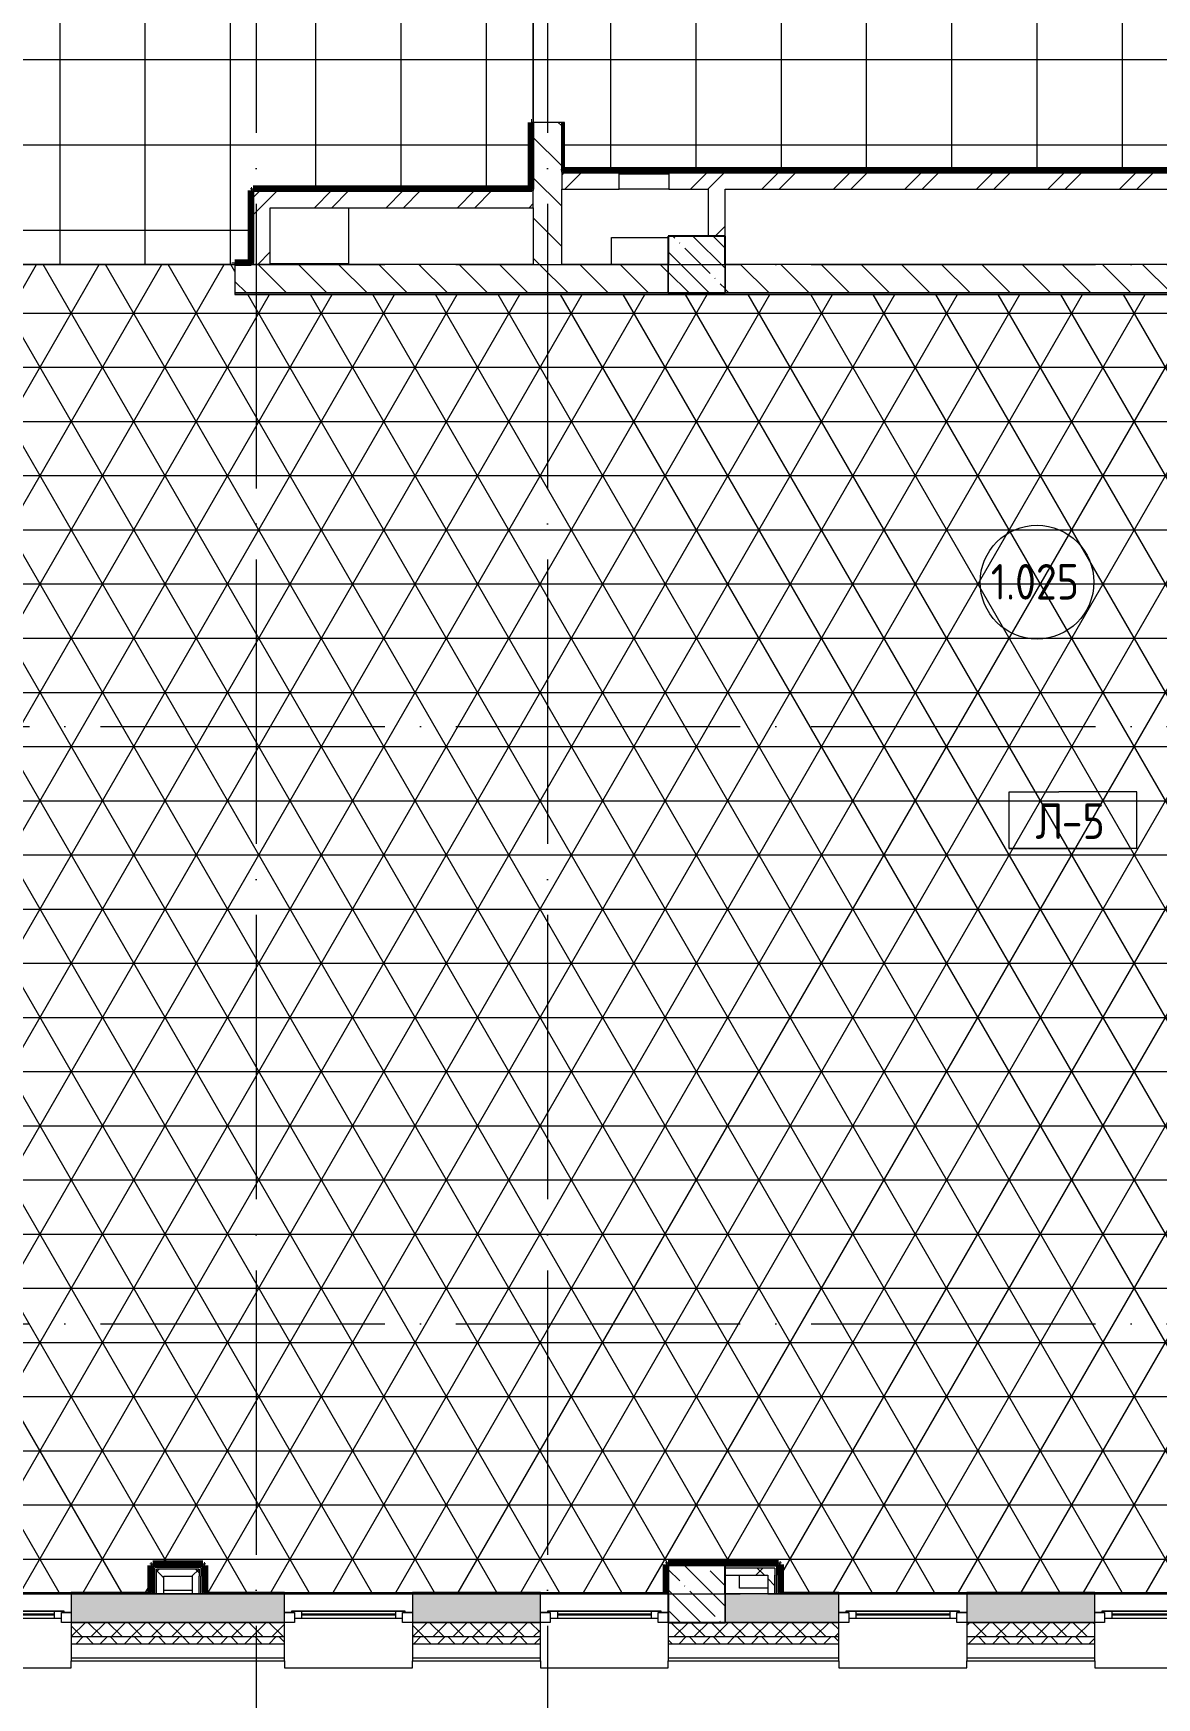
# Model space of a CAD drawing. Header units: millimetres. Extents: x -4370 to 196781, y -4577 to 61202.
# Drawn here: x 83983 to 91886, y 25695 to 37402 of the extents above; entities that cross this region are included whole.
import ezdxf

# ---------------------------------------------------------------- set-up
doc = ezdxf.new("R2010")
doc.units = ezdxf.units.MM
doc.linetypes.add('ADSK_Линия сетки', pattern=[2500, 2000, -250, 0, -250])
for name, color, linetype, lineweight in [('A-AREA-____-IDEN', 2, 'Continuous', 20), ('A-FLOR-____-IDEN', 11, 'Continuous', 20), ('A-FLOR-____-OTLN', 192, 'Continuous', 9), ('A-FLOR-____-PATT', 8, 'Continuous', 9), ('A-GENM-____-MCUT', 13, 'Continuous', 9), ('A-GENM-____-OTLN', 13, 'Continuous', 9), ('A-GLAZ-____-MCUT', 151, 'Continuous', 9), ('A-GLAZ-____-OTLN', 151, 'Continuous', 9), ('A-WALL-____-MCUT', 113, 'Continuous', 9), ('A-WALL-____-PATT', 111, 'Continuous', 9), ('A-WALL-FNSH-MCUT', 113, 'Continuous', 9), ('I-WALL-____-OTLN', 2, 'Continuous', 9), ('S-COLS-____-MCUT', 52, 'Continuous', 9), ('S-COLS-____-OTLN', 52, 'Continuous', 9), ('S-GRID-____-OTLN', 1, 'Continuous', 9)]:
    doc.layers.add(name, color=color, linetype=linetype, lineweight=lineweight)
doc.styles.add('GOST Common_1', font='GOST_Common.ttf', dxfattribs={"width": 0.9, "height": 250})
pattern_1 = [(135, (0, 0), (-141.42136, -141.42136), [])]
pattern_2 = [(45, (0, 0), (-251.4472, 251.4472), []), (45, (0, 381), (-251.4472, 251.4472), [])]
pattern_3 = [(135, (0, 0), (-142.5612, -142.5612), []), (135, (142.56, 0), (-142.5612, -142.5612), [252.016, -50.403, 3.353, -47.05])]
pattern_4 = [(45, (0, 0), (-141.42136, 141.42136), []), (135, (0, 0), (-141.42136, -141.42136), [])]

# ---------------------------------------------------------------- blocks, each defined once
blk = doc.blocks.new('Окно_СКБ_1Ст1 - 120_Окно_СКБ_1Ст_900_ОК7Л-29020579-О_АИ_ПП_0_000_Целиком')
at = {"layer": 'A-GLAZ-____-MCUT', "color": 90}
for p, q in [((-450, -195), (-450, -125)), ((-450, -125), (-380, -125)), ((-380, -195), (-450, -195)), ((-380, -195), (-400, -195)), ((-400, -195), (-400, -205)), ((-400, -205), (400, -205)), ((400, -205), (-400, -205)), ((-380, -125), (-380, -195)), ((380, -155), (-380, -155)), ((-380, -155), (-380, -195)), ((-330, -205), (-330, -155)), ((330, -205), (330, -155)), ((380, -195), (380, -125)), ((380, -125), (450, -125)), ((380, -195), (380, -155)), ((450, -195), (380, -195)), ((400, -195), (380, -195)), ((400, -205), (400, -195)), ((450, -125), (450, -195))]:
    blk.add_line(p, q, dxfattribs=at)
at = {"layer": 'A-GLAZ-____-MCUT', "color": 10, "lineweight": 5}
for p, q in [((-330, -175), (330, -175)), ((330, -185), (-330, -185))]:
    blk.add_line(p, q, dxfattribs=at)
at = {"layer": 'A-GLAZ-____-OTLN', "color": 10, "lineweight": 5}
for p, q in [((-450, -195), (-400, -195)), ((400, -195), (450, -195))]:
    blk.add_line(p, q, dxfattribs=at)
blk = doc.blocks.new('Окно_СКБ_1Ст1 - 120_Окно_СКБ_1Ст_900_ОК7Л-V7-О_АИ_ПП_0_000_Целиком')
at = {"layer": 'A-GLAZ-____-MCUT', "color": 90}
for p, q in [((-450, -195), (-450, -125)), ((-450, -125), (-380, -125)), ((-380, -195), (-450, -195)), ((-380, -195), (-400, -195)), ((-400, -195), (-400, -205)), ((-400, -205), (400, -205)), ((400, -205), (-400, -205)), ((-380, -125), (-380, -195)), ((380, -155), (-380, -155)), ((-380, -155), (-380, -195)), ((-330, -205), (-330, -155)), ((330, -205), (330, -155)), ((380, -195), (380, -125)), ((380, -125), (450, -125)), ((380, -195), (380, -155)), ((450, -195), (380, -195)), ((400, -195), (380, -195)), ((400, -205), (400, -195)), ((450, -125), (450, -195))]:
    blk.add_line(p, q, dxfattribs=at)
at = {"layer": 'A-GLAZ-____-MCUT', "color": 10, "lineweight": 5}
for p, q in [((-330, -175), (330, -175)), ((330, -185), (-330, -185))]:
    blk.add_line(p, q, dxfattribs=at)
at = {"layer": 'A-GLAZ-____-OTLN', "color": 10, "lineweight": 5}
for p, q in [((-450, -195), (-400, -195)), ((400, -195), (450, -195))]:
    blk.add_line(p, q, dxfattribs=at)
blk = doc.blocks.new('WNW_Отлив1 - Отлив_металлический 2-28596055-О_АИ_ПП_0_000_Целиком')
at = {"layer": 'A-GLAZ-____-OTLN', "color": 10, "lineweight": 5}
for p, q in [((450, 320), (-450, 320)), ((-450, 320), (-450, 270)), ((450, 270), (450, 320))]:
    blk.add_line(p, q, dxfattribs=at)
blk = doc.blocks.new('ASML_АР_Отделка Люка - ВО Отделка люков_Грунтовка 0_Шпатлевка 0_Окраска 0_0-42723977-О_АИ_ПП_0_000_Целиком')
at = {"layer": 'A-GENM-____-MCUT', "color": 130, "lineweight": 25}
for p, q in [((175, 3), (-175, 3)), ((-175, 3), (-175, 0)), ((175, 0), (175, 3)), ((-175, 0), (175, 0))]:
    blk.add_line(p, q, dxfattribs=at)
blk = doc.blocks.new('0083_СОШ675_АР_R22_rvt-1-О_АИ_ПП_0_000_Целиком')
at = {"layer": 'A-WALL-____-PATT', "lineweight": 5}
h = blk.add_hatch(dxfattribs=at)
h.set_pattern_fill('FP_4', color=10, style=0, pattern_type=2)
h.set_pattern_definition(pattern_1)
h.paths.add_polyline_path([(87500, 35775), (87700, 35775), (87700, 36775), (87500, 36775), (87500, 36175)])
h.paths.add_polyline_path([(87500, 39475), (87700, 39475), (87700, 39775), (87500, 39775)])
h = blk.add_hatch(dxfattribs=at)
h.set_pattern_fill('FP_7', color=10, style=0, pattern_type=2)
h.set_pattern_definition(pattern_2)
h.paths.add_polyline_path([(96780, 36305), (96900, 36305), (96900, 36425), (93425, 36425), (93425, 36305), (96380, 36305)])
h.paths.add_polyline_path([(92755, 36305), (92755, 36425), (88455, 36425), (88455, 36305), (92470, 36305)])
h.paths.add_polyline_path([(88105, 36305), (88105, 36425), (87700, 36425), (87700, 36305)])
h = blk.add_hatch(dxfattribs=at)
h.set_pattern_fill('FP_7', color=10, style=0, pattern_type=2)
h.set_pattern_definition(pattern_2)
h.paths.add_polyline_path([(85650, 35775), (85650, 36295), (85530, 36295), (85530, 35775)])
h = blk.add_hatch(dxfattribs=at)
h.set_pattern_fill('FP_7', color=10, style=0, pattern_type=2)
h.set_pattern_definition(pattern_2)
h.paths.add_polyline_path([(87500, 36175), (87500, 36295), (85650, 36295), (85650, 36175), (86445, 36175)])
h = blk.add_hatch(dxfattribs=at)
h.set_pattern_fill('FP_7', color=10, style=0, pattern_type=2)
h.set_pattern_definition(pattern_2)
h.paths.add_polyline_path([(88850, 35975), (88850, 36305), (88730, 36305), (88730, 35975)])
h = blk.add_hatch(dxfattribs=at)
h.set_pattern_fill('FP_4', color=10, style=0, pattern_type=2)
h.set_pattern_definition(pattern_1)
h.paths.add_polyline_path([(100726, 35575), (101160, 35575), (101160, 35775), (99170, 35775), (99170, 35575), (100105, 35575)])
h.paths.add_polyline_path([(96500, 35575), (96500, 35775), (92750, 35775), (92750, 35575), (96380, 35575)])
h.paths.add_polyline_path([(96900, 35575), (97170, 35575), (97170, 35775), (96900, 35775)])
h.paths.add_polyline_path([(92350, 35575), (92350, 35775), (88850, 35775), (88850, 35575), (88928, 35575)])
h.paths.add_polyline_path([(87686, 35575), (88450, 35575), (88450, 35775), (85400, 35775), (85400, 35575), (86445, 35575)])
h.paths.add_polyline_path([(83150, 35575), (83400, 35575), (83400, 35775), (83150, 35775), (83150, 35742)])
h = blk.add_hatch(dxfattribs=at)
h.set_pattern_fill('FP_56', color=252, style=0, pattern_type=2)
h.set_pattern_definition(pattern_4)
h.paths.add_polyline_path([(85100, 26550), (85150, 26550), (85150, 26600), (84850, 26600), (84850, 26550), (84900, 26550)])
h = blk.add_hatch(dxfattribs=at)
h.set_pattern_fill('FP_56', color=252, style=0, pattern_type=2)
h.set_pattern_definition(pattern_4)
h.paths.add_polyline_path([(89150, 26557), (89200, 26557), (89200, 26607), (88850, 26607), (88850, 26557), (88928, 26557)])
h = blk.add_hatch(dxfattribs=at)
h.set_pattern_fill('FP_56', color=252, style=0, pattern_type=2)
h.set_pattern_definition(pattern_4)
h.paths.add_polyline_path([(84900, 26425), (84900, 26550), (84850, 26550), (84850, 26425)])
h = blk.add_hatch(dxfattribs=at)
h.set_pattern_fill('FP_56', color=252, style=0, pattern_type=2)
h.set_pattern_definition(pattern_4)
h.paths.add_polyline_path([(89200, 26425), (89200, 26557), (89150, 26557), (89150, 26425)])
h = blk.add_hatch(dxfattribs=at)
h.set_pattern_fill('FP_5', color=10, style=0, pattern_type=2)
h.set_pattern_definition([(50, (0, 0), (364.3679, -31.8783), [38.1, -419.1]), (355, (0, 0), (-70.4859, 382.1133), [30.48, -335.28]), (100.451, (30.36, -2.66), (293.885, 350.2334), [32.38, -356.18]), (46.184, (0, 101.6), (542.1585, -84.0858), [57.15, -628.65]), (96.636, (45.2, 94.6), (474.805, 494.8554), [48.57, -534.27]), (351.184, (0, 101.6), (474.8102, 494.85), [45.72, -502.92]), (21, (50.8, 76.2), (303.2285, -204.5305), [38.1, -419.1]), (326, (50.8, 76.2), (123.6039, 368.376), [30.48, -335.28]), (71.451, (76.07, 59.16), (426.8341, 163.8427), [32.38, -356.18]), (37.5, (0, 0), (6.17665, 169.11015), [16.764, -314.452, 16.764, -323.596, -336.55]), (37.5, (0, 0), (6.17665, 169.11015), [-671.576, 16.764, -319.786]), (7.5, (0, 0), (133.63888, 200.3615), [16.764, -177.292, 16.764, -306.832, -128.27]), (7.5, (0, 0), (133.63888, 200.3615), [-517.652, 16.764, -111.506]), (327.5, (-113.28, 0), (271.18182, -11.45836), [16.764, -110.236, 16.764, -379.476, -525.78]), (327.5, (-113.28, 0), (271.18182, -11.45836), [-523.24, 16.764, -509.016]), (317.5, (-164.08, 0), (296.2585, 50.85285), [16.764, -148.336, 16.764, -246.38, -373.38]), (317.5, (-164.08, 0), (296.2585, 50.85285), [-428.244, 16.764, -356.616])])
h.paths.add_polyline_path([(100416, 26225), (101160, 26225), (101160, 26425), (100150, 26425), (100150, 26225)])
h.paths.add_polyline_path([(99250, 26225), (99250, 26425), (98350, 26425), (98350, 26225), (98864, 26225)])
h.paths.add_polyline_path([(97450, 26225), (97450, 26425), (96900, 26425), (96900, 26225), (97001, 26225)])
h.paths.add_polyline_path([(95138, 26225), (95350, 26225), (95350, 26425), (94450, 26425), (94450, 26225)])
h.paths.add_polyline_path([(96380, 26225), (96500, 26225), (96500, 26425), (96250, 26425), (96250, 26225)])
h.paths.add_polyline_path([(92750, 26225), (93550, 26225), (93550, 26425), (92750, 26425)])
h.paths.add_polyline_path([(88928, 26225), (89650, 26225), (89650, 26425), (88850, 26425), (88850, 26225)])
h.paths.add_polyline_path([(91412, 26225), (91450, 26225), (91450, 26425), (90550, 26425), (90550, 26225)])
h.paths.add_polyline_path([(87550, 26225), (87550, 26425), (86650, 26425), (86650, 26225)])
h.paths.add_polyline_path([(85203, 26225), (85750, 26225), (85750, 26425), (84250, 26425), (84250, 26225), (84582, 26225)])
h.paths.add_polyline_path([(83340, 26225), (83350, 26225), (83350, 26425), (83150, 26425), (83150, 26225)])
h.paths.add_polyline_path([(82450, 26225), (82750, 26225), (82750, 26425), (82450, 26425)])
h.paths.add_polyline_path([(81477, 26225), (81550, 26225), (81550, 26425), (80300, 26425), (80300, 26225), (80856, 26225)])
h = blk.add_hatch(dxfattribs=at)
h.set_pattern_fill('FP_6', color=10, style=0, pattern_type=2)
h.set_pattern_definition([(45, (0, 0), (-70.71068, 70.71068), []), (135, (0, 0), (-70.71068, -70.71068), [])])
h.paths.add_polyline_path([(104700, 26125), (104700, 26225), (104430, 26225), (104430, 26125), (104600, 26125)])
h.paths.add_polyline_path([(103330, 26125), (103330, 26225), (103090, 26225), (103090, 26125), (103210, 26125)])
h.paths.add_polyline_path([(101360, 26125), (101360, 26225), (100150, 26225), (100150, 26125), (101347, 26125)])
h.paths.add_polyline_path([(97450, 26125), (97450, 26225), (96250, 26225), (96250, 26125), (97001, 26125)])
h.paths.add_polyline_path([(98350, 26125), (99250, 26125), (99250, 26225), (98350, 26225)])
h.paths.add_polyline_path([(95350, 26125), (95350, 26225), (94450, 26225), (94450, 26125), (95138, 26125)])
h.paths.add_polyline_path([(93550, 26125), (93550, 26225), (92350, 26225), (92350, 26125), (93275, 26125)])
h.paths.add_polyline_path([(91412, 26125), (91450, 26125), (91450, 26225), (90550, 26225), (90550, 26125)])
h.paths.add_polyline_path([(89650, 26125), (89650, 26225), (88450, 26225), (88450, 26125), (89549, 26125)])
h.paths.add_polyline_path([(87550, 26125), (87550, 26225), (86650, 26225), (86650, 26125)])
h.paths.add_polyline_path([(85750, 26125), (85750, 26225), (84250, 26225), (84250, 26125), (85203, 26125)])
h.paths.add_polyline_path([(83350, 26125), (83350, 26225), (82450, 26225), (82450, 26125), (83340, 26125)])
h.paths.add_polyline_path([(81477, 26125), (81550, 26125), (81550, 26225), (79900, 26225), (79900, 26125), (80856, 26125)])
h.paths.add_polyline_path([(75850, 26125), (75850, 26225), (74200, 26225), (74200, 26125), (75578, 26125)])
h = blk.add_hatch(dxfattribs=at)
h.set_pattern_fill('FP_1', color=10, style=0, pattern_type=2)
h.set_pattern_definition([(135, (0, 0), (-84.85281, -84.85281), []), (225, (0, 0), (84.85281, -84.85281), [])])
h.paths.add_polyline_path([(104600, 26075), (104600, 26125), (104430, 26125), (104430, 26075), (104550, 26075)])
h.paths.add_polyline_path([(103330, 26075), (103330, 26125), (103090, 26125), (103090, 26075), (103210, 26075)])
h.paths.add_polyline_path([(99250, 26075), (99250, 26125), (98350, 26125), (98350, 26075), (98864, 26075)])
h.paths.add_polyline_path([(100416, 26075), (101360, 26075), (101360, 26125), (100150, 26125), (100150, 26075)])
h.paths.add_polyline_path([(97001, 26075), (97450, 26075), (97450, 26125), (96250, 26125), (96250, 26075), (96380, 26075)])
h.paths.add_polyline_path([(92654, 26075), (93550, 26075), (93550, 26125), (92350, 26125), (92350, 26075)])
h.paths.add_polyline_path([(95138, 26075), (95350, 26075), (95350, 26125), (94450, 26125), (94450, 26075)])
h.paths.add_polyline_path([(91412, 26075), (91450, 26075), (91450, 26125), (90550, 26125), (90550, 26075)])
h.paths.add_polyline_path([(89650, 26075), (89650, 26125), (88450, 26125), (88450, 26075), (89549, 26075)])
h.paths.add_polyline_path([(87550, 26075), (87550, 26125), (86650, 26125), (86650, 26075)])
h.paths.add_polyline_path([(85203, 26075), (85750, 26075), (85750, 26125), (84250, 26125), (84250, 26075), (84582, 26075)])
h.paths.add_polyline_path([(83340, 26075), (83350, 26075), (83350, 26125), (82450, 26125), (82450, 26075), (82719, 26075)])
h.paths.add_polyline_path([(81477, 26075), (81550, 26075), (81550, 26125), (79900, 26125), (79900, 26075), (80856, 26075)])
h.paths.add_polyline_path([(75470, 26075), (75850, 26075), (75850, 26125), (74200, 26125), (74200, 26075), (75268, 26075)])
at = {"layer": 'S-COLS-____-OTLN', "lineweight": 5}
h = blk.add_hatch(dxfattribs=at)
h.set_pattern_fill('FP_3', color=256, style=0, pattern_type=2)
h.set_pattern_definition(pattern_3)
h.paths.add_polyline_path([(88450, 35575), (88850, 35575), (88850, 35975), (88450, 35975), (88450, 35775)])
h = blk.add_hatch(dxfattribs=at)
h.set_pattern_fill('FP_3', color=256, style=0, pattern_type=2)
h.set_pattern_definition(pattern_3)
h.paths.add_polyline_path([(88450, 26225), (88850, 26225), (88850, 26625), (88450, 26625), (88450, 26501)])
at = {"layer": 'A-FLOR-____-OTLN', "color": 90}
for p, q in [((86200, 36175), (86200, 35780)), ((88050, 35775), (88050, 35965)), ((88050, 35965), (88450, 35965)), ((86200, 35780), (85650, 35780)), ((88950, 26465), (88950, 26557)), ((89150, 26465), (88950, 26465)), ((85100, 26450), (84900, 26450))]:
    blk.add_line(p, q, dxfattribs=at)
at = {"layer": 'A-WALL-____-MCUT', "color": 50, "lineweight": 13}
for p, q in [((87700, 36775), (87500, 36775)), ((87500, 36775), (87500, 36295)), ((87700, 36445), (87700, 36775)), ((87700, 36775), (87700, 36445)), ((87700, 36425), (87700, 36445)), ((88105, 36425), (87700, 36425)), ((88105, 36418), (88105, 36425)), ((88105, 36305), (88105, 36415)), ((92755, 36425), (88455, 36425)), ((88455, 36425), (88455, 36418)), ((88455, 36415), (88455, 36305)), ((85530, 36295), (85530, 35775)), ((85650, 36295), (85530, 36295)), ((87500, 36295), (85650, 36295)), ((87700, 36305), (88105, 36305)), ((87700, 35775), (87700, 36305)), ((88455, 36305), (88730, 36305)), ((88730, 36305), (88730, 35975)), ((88850, 36305), (92350, 36305)), ((88850, 35975), (88850, 36305)), ((85650, 35775), (85650, 36175)), ((85650, 36175), (87500, 36175)), ((87500, 36175), (87500, 35775)), ((88730, 35975), (88850, 35975)), ((87500, 35775), (85400, 35775)), ((85400, 35775), (85400, 35575)), ((85530, 35775), (85650, 35775)), ((88450, 35775), (87700, 35775)), ((92350, 35775), (88850, 35775)), ((85400, 35575), (88450, 35575)), ((88850, 35575), (92350, 35575)), ((85150, 26600), (84850, 26600)), ((84850, 26550), (84850, 26600)), ((85150, 26600), (85150, 26550)), ((88850, 26607), (88850, 26557)), ((89200, 26607), (88850, 26607)), ((89200, 26607), (89200, 26557)), ((84850, 26425), (84850, 26550)), ((84900, 26550), (85100, 26550)), ((84900, 26425), (84900, 26550)), ((85100, 26550), (85100, 26425)), ((85150, 26425), (85150, 26550)), ((88850, 26557), (89150, 26557)), ((89150, 26557), (89150, 26425)), ((89200, 26425), (89200, 26557)), ((85750, 26425), (84250, 26425)), ((84250, 26425), (84250, 26225)), ((84850, 26425), (84900, 26425)), ((85100, 26425), (85150, 26425)), ((85750, 26225), (85750, 26425)), ((87550, 26425), (86650, 26425)), ((86650, 26425), (86650, 26225)), ((87550, 26225), (87550, 26425)), ((89650, 26425), (88850, 26425)), ((89150, 26425), (89200, 26425)), ((89650, 26225), (89650, 26425)), ((91450, 26425), (90550, 26425)), ((90550, 26425), (90550, 26225)), ((91450, 26225), (91450, 26425)), ((84250, 26225), (85750, 26225)), ((86650, 26225), (87550, 26225)), ((88850, 26225), (89650, 26225)), ((90550, 26225), (91450, 26225)), ((84250, 26125), (84250, 26075)), ((84250, 26125), (85750, 26125)), ((85750, 26075), (85750, 26125)), ((86650, 26125), (86650, 26075)), ((86650, 26125), (87550, 26125)), ((87550, 26075), (87550, 26125)), ((88450, 26125), (88450, 26075)), ((88450, 26125), (89650, 26125)), ((89650, 26075), (89650, 26125)), ((90550, 26125), (90550, 26075)), ((90550, 26125), (91450, 26125)), ((91450, 26075), (91450, 26125)), ((84250, 26075), (85750, 26075)), ((86650, 26075), (87550, 26075)), ((88450, 26075), (89650, 26075)), ((90550, 26075), (91450, 26075))]:
    blk.add_line(p, q, dxfattribs=at)
at = {"layer": 'A-WALL-____-MCUT', "color": 10, "lineweight": 5}
for p, q in [((87700, 36425), (87700, 36305)), ((87500, 36175), (87500, 36295)), ((88450, 35575), (88450, 35775)), ((88850, 35775), (88850, 35575)), ((85162, 26612), (84837, 26612)), ((84837, 26600), (84837, 26612)), ((84837, 26550), (84837, 26600)), ((85162, 26612), (85162, 26600)), ((85162, 26600), (85162, 26550)), ((89212, 26620), (88850, 26620)), ((89212, 26620), (89212, 26607)), ((89212, 26607), (89212, 26557)), ((84837, 26425), (84837, 26550)), ((85162, 26425), (85162, 26550)), ((89212, 26425), (89212, 26557)), ((88850, 26425), (88850, 26225)), ((84250, 25975), (85750, 25975)), ((86650, 25975), (87550, 25975)), ((88450, 25975), (89650, 25975)), ((90550, 25975), (91450, 25975))]:
    blk.add_line(p, q, dxfattribs=at)
at = {"layer": 'A-WALL-____-MCUT', "color": 90}
for p, q in [((85750, 26225), (84250, 26225)), ((84250, 26225), (84250, 26125)), ((85750, 26125), (85750, 26225)), ((87550, 26225), (86650, 26225)), ((86650, 26225), (86650, 26125)), ((87550, 26125), (87550, 26225)), ((89650, 26225), (88450, 26225)), ((88450, 26225), (88450, 26125)), ((89650, 26125), (89650, 26225)), ((91450, 26225), (90550, 26225)), ((90550, 26225), (90550, 26125)), ((91450, 26125), (91450, 26225)), ((84250, 26075), (84250, 25975)), ((85750, 25975), (85750, 26075)), ((86650, 26075), (86650, 25975)), ((87550, 25975), (87550, 26075)), ((88450, 26075), (88450, 25975)), ((89650, 25975), (89650, 26075)), ((90550, 26075), (90550, 25975)), ((91450, 25975), (91450, 26075))]:
    blk.add_line(p, q, dxfattribs=at)
at = {"layer": 'A-WALL-FNSH-MCUT', "color": 90}
for p, q in [((87720, 36775), (87700, 36775)), ((87720, 36445), (87720, 36775)), ((87700, 36445), (87720, 36445)), ((85175, 26625), (84825, 26625)), ((84825, 26625), (84825, 26612)), ((84825, 26612), (84825, 26600)), ((84825, 26600), (84825, 26550)), ((85175, 26612), (85175, 26625)), ((85175, 26600), (85175, 26612)), ((85175, 26550), (85175, 26600)), ((89225, 26632), (88850, 26632)), ((88850, 26632), (88850, 26620)), ((88850, 26620), (88850, 26607)), ((89225, 26620), (89225, 26632)), ((89225, 26607), (89225, 26620)), ((89225, 26557), (89225, 26607)), ((84825, 26550), (84825, 26425)), ((85175, 26425), (85175, 26550)), ((89225, 26425), (89225, 26557)), ((84825, 26425), (84837, 26425)), ((84837, 26425), (84850, 26425)), ((85150, 26425), (85162, 26425)), ((85162, 26425), (85175, 26425)), ((89200, 26425), (89212, 26425)), ((89212, 26425), (89225, 26425)), ((84250, 25975), (84250, 25955)), ((84250, 25955), (85750, 25955)), ((85750, 25955), (85750, 25975)), ((86650, 25975), (86650, 25955)), ((86650, 25955), (87550, 25955)), ((87550, 25955), (87550, 25975)), ((88450, 25975), (88450, 25955)), ((88450, 25955), (89650, 25955)), ((89650, 25955), (89650, 25975)), ((90550, 25975), (90550, 25955)), ((90550, 25955), (91450, 25955)), ((91450, 25955), (91450, 25975))]:
    blk.add_line(p, q, dxfattribs=at)
at = {"layer": 'I-WALL-____-OTLN', "color": 90}
for p, q in [((88455, 36305), (88105, 36305)), ((83350, 26425), (84250, 26425)), ((85750, 26425), (86650, 26425)), ((87550, 26425), (88450, 26425)), ((89650, 26425), (90550, 26425)), ((91450, 26425), (92350, 26425))]:
    blk.add_line(p, q, dxfattribs=at)
at = {"layer": 'S-COLS-____-MCUT', "color": 130, "lineweight": 25}
for p, q in [((88850, 35975), (88450, 35975)), ((88450, 35975), (88450, 35775)), ((88850, 35775), (88850, 35975)), ((88450, 35575), (88850, 35575)), ((88850, 26625), (88450, 26625)), ((88450, 26625), (88450, 26225)), ((88850, 26425), (88850, 26625)), ((88450, 26225), (88850, 26225))]:
    blk.add_line(p, q, dxfattribs=at)
at = {"layer": 'S-COLS-____-OTLN', "color": 90}
for p, q in [((88450, 35775), (88450, 35575)), ((88850, 35575), (88850, 35775)), ((88850, 26225), (88850, 26425))]:
    blk.add_line(p, q, dxfattribs=at)
at = {"layer": 'A-GENM-____-OTLN', "color": 90, "lineweight": 9}
blk.add_blockref('ASML_АР_Отделка Люка - ВО Отделка люков_Грунтовка 0_Шпатлевка 0_Окраска 0_0-42723977-О_АИ_ПП_0_000_Целиком', (88280, 36415), dxfattribs=at)
at = {"layer": 'A-GLAZ-____-OTLN', "color": 90, "lineweight": 9, "rotation": 180}
for name, p in [('Окно_СКБ_1Ст1 - 120_Окно_СКБ_1Ст_900_ОК7Л-29020579-О_АИ_ПП_0_000_Целиком', (83800, 26100)), ('Окно_СКБ_1Ст1 - 120_Окно_СКБ_1Ст_900_ОК7Л-29020579-О_АИ_ПП_0_000_Целиком', (86200, 26100)), ('Окно_СКБ_1Ст1 - 120_Окно_СКБ_1Ст_900_ОК7Л-V7-О_АИ_ПП_0_000_Целиком', (88000, 26100)), ('Окно_СКБ_1Ст1 - 120_Окно_СКБ_1Ст_900_ОК7Л-29020579-О_АИ_ПП_0_000_Целиком', (90100, 26100)), ('Окно_СКБ_1Ст1 - 120_Окно_СКБ_1Ст_900_ОК7Л-V7-О_АИ_ПП_0_000_Целиком', (91900, 26100)), ('WNW_Отлив1 - Отлив_металлический 2-28596055-О_АИ_ПП_0_000_Целиком', (83800, 26225)), ('WNW_Отлив1 - Отлив_металлический 2-28596055-О_АИ_ПП_0_000_Целиком', (86200, 26225)), ('WNW_Отлив1 - Отлив_металлический 2-28596055-О_АИ_ПП_0_000_Целиком', (88000, 26225)), ('WNW_Отлив1 - Отлив_металлический 2-28596055-О_АИ_ПП_0_000_Целиком', (90100, 26225)), ('WNW_Отлив1 - Отлив_металлический 2-28596055-О_АИ_ПП_0_000_Целиком', (91900, 26225))]:
    blk.add_blockref(name, p, dxfattribs=at)
blk = doc.blocks.new('ADSK_Марка_Перекрытие - Типоразмер_ADSK_Марка-158127-О_АИ_ПП_0_000_Целиком')
at = {"layer": 'A-FLOR-____-IDEN'}
for p, q in [((-4.5, 4), (-1, 4)), ((-4.5, 0), (-4.5, 4)), ((4.5, 4), (-1, 4)), ((4.5, 0), (4.5, 4)), ((4.5, 0), (-4.5, 0)), ((-4.5, 0), (4, 0))]:
    blk.add_line(p, q, dxfattribs=at)
blk = doc.blocks.new('ADSK_Марка_Помещение_ОдноЗначение - Номер-159740-О_АИ_ПП_0_000_Целиком')
at = {"layer": 'A-AREA-____-IDEN'}
blk.add_circle((0, 0), 4, dxfattribs=at)

msp = doc.modelspace()

# ---------------------------------------------------------------- hatches: boundary and pattern name
at = {"layer": 'A-FLOR-____-PATT'}
h = msp.add_hatch(dxfattribs=at)
h.set_pattern_fill('FP_147', color=256, style=0, pattern_type=2)
h.set_pattern_definition([(90, (89570.3, 40817.5), (-600, 4e-14), []), (180, (89570.3, 40817.5), (-7e-14, -600), [])])
h.paths.add_polyline_path([(78993.203741, 35729.999414), (79365.303092, 35729.999414), (79365.303092, 36194.940333), (79370.303092, 36194.940919), (79370.303092, 36204.940919), (79380.303092, 36204.940919), (79380.303092, 36209.940919), (82237.46713, 36209.940919), (82237.46713, 36219.917875), (82247.46713, 36219.917875), (82247.46713, 36214.917875), (82752.46713, 36214.917875), (82752.46713, 36219.917875), (82762.46713, 36219.917875), (82762.46713, 36209.940919), (83149.978078, 36209.940919), (83149.978078, 36204.940919), (83159.978078, 36204.940919), (83159.978078, 36202.440919), (83164.978078, 36202.440919), (83164.978078, 35789.940919), (83399.978078, 35789.940919), (83399.978078, 35775), (85399.978078, 35775), (85399.978078, 35789.940919), (85514.978078, 35789.940919), (85514.978078, 36295), (85519.978078, 36295), (85519.978078, 36305), (85529.978078, 36305), (85529.978078, 36310), (87485, 36310), (87485, 36774.96615), (87500, 36774.96615), (87500, 39474.96615), (87485, 39474.96615), (87485, 39760.02363), (87339.978078, 39760.02363), (87339.978078, 39774.96615), (82049.978078, 39774.96615), (82049.978078, 39760.02363), (81549.978078, 39760.02363), (81549.978078, 39774.96615), (81548.498092, 39774.96615), (81548.4, 39774.941347), (80123.476171, 39774.96615), (80123.378079, 39774.941347), (78048.498092, 39774.96615), (78048.4, 39774.941347), (77999.978078, 39774.957906), (77999.978078, 39760.02363), (73930, 39760.02363), (73929.761457, 39765.023044), (73910, 39765.023044), (73910, 41999.999414), (73930, 41999.999414), (73930, 43499.999414), (73910, 43499.999414), (73910, 45690.000586), (73130, 45690.000586), (73129.953698, 45905), (70430, 45905), (70430, 45690.000586), (69732, 45690.000586), (69732, 45373.218741), (69727, 45373.218741), (69727, 45363.218741), (69717, 45363.218741), (69717, 45358.218741), (69515, 45358.218741), (69515, 43055.000586), (69510, 43055.000586), (69510, 43045.000586), (69500, 43045.000586), (69498.95826, 43040.000586), (69299.978078, 43040.000586), (69301.0199, 40190), (69699.978078, 40190), (69699.978078, 40185), (69709.978078, 40185), (69709.978078, 40175), (69714.978078, 40175), (69714.978078, 39774.999414), (69709.978078, 39774.999414), (69709.978078, 39765), (69699.978078, 39765), (69699.152134, 39760), (69300, 39760), (69299.978078, 36158.333919), (69499.978078, 36158.333919), (69500.550683, 36153.333919), (69509.978078, 36153.333919), (69509.978078, 36143.333919), (69514.978078, 36143.333333), (69514.978078, 35989.940919), (69699.978078, 35989.940919), (69699.978078, 35984.940919), (69709.978078, 35984.940919), (69709.978078, 35974.940919), (69714.978078, 35974.199416), (69714.978078, 35789.940919), (70800, 35789.940919), (70800, 35775), (71900, 35775), (71900, 35789.940919), (73434.978078, 35789.940919), (73434.978078, 36194.940333), (73439.978078, 36194.940919), (73439.978078, 36204.940919), (73449.978078, 36204.940919), (73449.978078, 36209.940919), (74999.978078, 36209.940919), (74999.978078, 36204.940919), (75009.978078, 36204.940333), (75009.978078, 36194.940919), (75014.978078, 36194.940333), (75014.978078, 35729.999414), (76509.407681, 35729.999414)])
h.paths.add_polyline_path([(80019.978079, 38831.909202), (79979.978079, 38831.909202), (79979.978079, 39749.398242), (80019.978079, 39749.398242), (80019.978079, 39673.798242)])
h.paths.add_polyline_path([(78145, 38831.909202), (78105, 38831.909202), (78105, 39749.398242), (78145, 39749.398242), (78145, 39484.955571)])
h = msp.add_hatch(dxfattribs=at)
h.set_pattern_fill('FP_152', color=256, style=0, pattern_type=2)
h.set_pattern_definition([(90, (103045, 40817.5), (-600, 4e-14), []), (180, (103045, 40817.5), (-7e-14, -600), [])])
h.paths.add_polyline_path([(96899.978078, 35775), (96900.119334, 35775.035722), (96899.978078, 35784.940919)])
h.paths.add_polyline_path([(98863.572223, 35775), (99170.119334, 35775), (99170.119334, 35789.940919), (99455, 35789.940919), (99455, 36424.940333), (99460, 36424.940919), (99460, 36434.940919), (99470, 36434.940919), (99470, 36439.940919), (101280, 36439.940919), (101280, 36434.940919), (101290, 36434.940919), (101290, 36424.940919), (101295, 36424.940333), (101295, 36115), (102660.000586, 36115), (102660.000586, 35899.999414), (104300.000586, 35900), (104300.000586, 36115), (104900.000586, 36115), (104900.000586, 36110), (104910.000586, 36109.256256), (104910.000586, 36100), (104915.000586, 36099.481744), (104915.000586, 35989.940919), (105300, 35989.940919), (105300, 35974.999414), (106400, 35974.999414), (106400, 35989.940919), (107280.045848, 35989.940919), (107280.045848, 35974.999414), (108380.045848, 35974.999414), (108380.045848, 35989.940919), (108510.000848, 35989.940919), (108510.000848, 36159.94092), (108515.000848, 36159.94092), (108515.000848, 36169.94092), (108525.000848, 36169.94092), (108525.000848, 36174.94092), (108855.000848, 36174.94092), (108855.000848, 36794.940333), (108870.000848, 36794.940333), (108870.000848, 39494.940333), (108855.000848, 39494.940333), (108855.000848, 39759.966736), (102124.986674, 39759.966736), (102124.967332, 39975.023044), (101024.986674, 39975.023044), (101025.047205, 39774.966736), (101074.986674, 39774.966736), (101074.986674, 39759.966736), (98640, 39759.966736), (98640, 39774.96615), (97590, 39774.96615), (97590, 39759.966736), (93150, 39759.966736), (93149.893462, 39774.96615), (87860, 39774.96615), (87860, 39759.966736), (87720, 39759.966736), (87720, 39474.96615), (87500, 39474.96615), (87500, 36774.96615), (87720, 36774.205351), (87720, 36444.999414), (87715, 36444.999414), (87715, 36440), (96900.119334, 36440), (96900.119334, 36435), (96910.119334, 36435), (96910.119334, 36425), (96915.119334, 36424.983669), (96915.119334, 35789.940919), (97170.119334, 35789.940919), (97170.119334, 35775)])
h.paths.add_polyline_path([(102660.000586, 36099.999414), (102659.998097, 36100), (102589.266314, 36100)])
h.paths.add_polyline_path([(101029.985347, 36424.940333), (101030, 36424.940919), (100360, 36424.940919)])
h.paths.add_polyline_path([(96899.978078, 36424.999414), (96899.962671, 36425), (96780.119334, 36424.999414)])
h.paths.add_polyline_path([(91045, 38769.423044), (91005, 38769.423044), (91005, 39749.423044), (91045, 39749.423044)])
h.paths.add_polyline_path([(93005, 38769.423044), (93005, 39749.423044), (93045, 39749.423044), (93045, 38769.423044)])
h = msp.add_hatch(dxfattribs=at)
h.set_pattern_fill('FP_245', color=256, style=0, pattern_type=2)
h.set_pattern_definition([(0, (0, 0), (0, 381), []), (60, (0, 0), (-329.9557, 190.5), []), (120, (0, 0), (-329.9557, -190.5), [])])
h.paths.add_polyline_path([(96250, 26435), (96485, 26435), (96485, 26631.999414), (96490, 26632.000586), (96490, 26642.000586), (96500, 26642.000586), (96501.102187, 26647.000586), (97274.552282, 26647.000586), (97274.552282, 26642.000586), (97284.552282, 26642.000586), (97284.552282, 26632.000586), (97289.552282, 26631.050003), (97289.552282, 26435.000586), (100530, 26435.000586), (100530, 26640.000586), (100535, 26640.000586), (100535, 26650.000586), (100545, 26650.000586), (100545, 26655.000586), (101150, 26655.000586), (101150, 33835), (101359.999929, 33835), (101360, 35474.999414), (101150, 35475.501954), (101150, 35564.999414), (99170.119334, 35564.999414), (99170.119334, 35774.999414), (97170.119334, 35774.940919), (97169.37003, 35564.999414), (85399.978078, 35564.999414), (85399.978078, 35774.999414), (83399.978078, 35774.940919), (83399.70487, 35564.999414), (83159.978078, 35564.999414), (83159.978078, 29574.999414), (83149.978078, 29574.999414), (83149.978078, 27474.999414), (83159.978078, 27474.999414), (83159.978078, 26435.000586), (84809.551696, 26435.000586), (84809.551696, 26624.999414), (84814.551696, 26625), (84814.551696, 26635), (84824.551696, 26635), (84825.516173, 26640), (85174.551696, 26640), (85174.803599, 26635), (85184.551696, 26635), (85184.551696, 26625), (85189.551696, 26624.082925), (85189.551696, 26435.000586), (88435, 26435.000586), (88435, 26632.000586), (88440, 26632.000586), (88440, 26642.000586), (88450, 26642.000586), (88450, 26647.000586), (89224.552282, 26647.000586), (89224.552282, 26642.000586), (89234.552282, 26642.000586), (89234.552282, 26632.000586), (89239.552282, 26631.005956), (89239.552282, 26435.000586), (92335, 26435.000586), (92335, 26631.999414), (92340, 26632.000586), (92340, 26642.000586), (92350, 26642.000586), (92350, 26647.000586), (93124.552282, 26647.000586), (93124.552282, 26642.000586), (93134.552282, 26642.000586), (93134.552282, 26632.000586), (93139.552282, 26631.999414), (93139.552282, 26435), (95758.827148, 26435)])
at = {"layer": 'A-WALL-____-PATT'}
h = msp.add_hatch(color=7, dxfattribs=at)
h.paths.add_polyline_path([(87500, 36305), (87500, 36774.96615), (87490, 36774.96615), (87490, 36305)])
h.paths.add_polyline_path([(87500, 39474.96615), (87500, 39765.02363), (87490, 39765.02363), (87490, 39474.96615)])
h = msp.add_hatch(color=7, dxfattribs=at)
h.paths.add_polyline_path([(87710, 36435), (87710, 36774.96615), (87700, 36774.96615), (87700, 36435)])
h.paths.add_polyline_path([(87700, 39474.96615), (87710, 39474.96615), (87710, 39764.966736), (87700, 39764.966736)])
h = msp.add_hatch(color=7, dxfattribs=at)
h.paths.add_polyline_path([(96900.119334, 36425), (96910.119334, 36425), (96910.119334, 36435), (93424.978078, 36435), (93424.978078, 36425), (96379.776163, 36425)])
h.paths.add_polyline_path([(92754.978078, 36425), (92754.978078, 36435), (87700, 36435), (87700, 36425), (91412.184042, 36425)])
for points in [[(85529.978078, 35774.940919), (85529.978078, 36305), (85519.978078, 36305), (85519.978078, 35774.940919)], [(87500, 36295), (87500, 36305), (85529.978078, 36305), (85529.978078, 36295), (86444.591922, 36295)], [(84814.551696, 26435.000586), (84824.551696, 26435.000586), (84824.551696, 26635), (84814.551696, 26635), (84814.551696, 26501.342793)], [(85174.551696, 26625), (85184.551696, 26625), (85184.551696, 26635), (84824.551696, 26635), (84824.551696, 26625), (84892.223932, 26625)], [(85184.551696, 26435.000586), (85184.551696, 26625), (85174.551696, 26625), (85174.551696, 26435.000586)], [(88440, 26435.000586), (88450, 26435.000586), (88450, 26642.000586), (88440, 26642.000586), (88440, 26501.342793)], [(89224.552282, 26632.000586), (89234.552282, 26632.000586), (89234.552282, 26642.000586), (88450, 26642.000586), (88450, 26632.000586), (88928.387982, 26632.000586)], [(89234.552282, 26435.000586), (89234.552282, 26632.000586), (89224.552282, 26632.000586), (89224.552282, 26435.000586)]]:
    msp.add_hatch(color=7, dxfattribs=at).paths.add_polyline_path(points)
h = msp.add_hatch(color=7, dxfattribs=at)
h.paths.add_polyline_path([(85519.978078, 35774.940919), (85519.978078, 35784.940919), (85399.978078, 35784.940919), (85399.978078, 35774.940919)])
h.paths.add_polyline_path([(83339.846846, 35774.940919), (83399.978078, 35774.940919), (83399.978078, 35784.940919), (83159.978078, 35784.940919), (83159.978078, 35774.940919)])
h = msp.add_hatch(color=7, dxfattribs=at)
h.paths.add_polyline_path([(83159.978078, 35564.999414), (83399.978078, 35564.999414), (83399.978078, 35574.999414), (83149.978078, 35574.999414), (83149.978078, 35564.999414)])
h.paths.add_polyline_path([(101150, 35564.999414), (101160, 35564.999414), (101160, 35574.999414), (99170.119334, 35574.999414), (99170.119334, 35564.999414), (100726.419268, 35564.999414)])
h.paths.add_polyline_path([(85399.978078, 35564.999414), (97170.119334, 35564.999414), (97170.119334, 35574.999414), (85399.978078, 35574.999414)])
h = msp.add_hatch(color=7, dxfattribs=at)
h.paths.add_polyline_path([(84824.551696, 26425.000586), (84824.551696, 26435.000586), (84250, 26435.000586), (84250, 26425.000586), (84581.744877, 26425.000586)])
h.paths.add_polyline_path([(83350, 26425.000586), (83350, 26435.000586), (83159.978078, 26435.000586), (83159.978078, 26425.000586), (83339.846846, 26425.000586)])
h = msp.add_hatch(color=7, dxfattribs=at)
h.paths.add_polyline_path([(85750, 26425.000586), (85750, 26435.000586), (85174.551696, 26435.000586), (85174.551696, 26425.000586), (85202.693892, 26425.000586)])
h.paths.add_polyline_path([(87550, 26425.000586), (87550, 26435.000586), (86650, 26435.000586), (86650, 26425.000586)])
h = msp.add_hatch(color=7, dxfattribs=at)
h.paths.add_polyline_path([(91412.184042, 26425.000586), (91450, 26425.000586), (91450, 26435.000586), (90550, 26435.000586), (90550, 26425.000586)])
h.paths.add_polyline_path([(89549.336997, 26425.000586), (89650, 26425.000586), (89650, 26435.000586), (89224.552282, 26435.000586), (89224.552282, 26425.000586)])

# ---------------------------------------------------------------- linework, layer by layer
at = {"layer": 'A-FLOR-____-OTLN'}
for p, q in [((87500, 36774.96615), (87500, 39474.96615)), ((87500, 39474.96615), (87500, 36774.96615)), ((83399.978078, 35775), (85399.978078, 35775)), ((85399.978078, 35774.999414), (83399.978078, 35774.999414))]:
    msp.add_line(p, q, dxfattribs=at)
at = {"layer": 'A-WALL-____-MCUT', "color": 7}
for p, q in [((87500, 36774.96615), (87490, 36774.96615)), ((87490, 36774.96615), (87490, 36305)), ((87500, 36295), (87500, 36774.96615)), ((87700, 36774.96615), (87700, 36425)), ((87710, 36774.96615), (87700, 36774.96615)), ((87710, 36435), (87710, 36774.96615)), ((87700, 36425), (92754.978078, 36425)), ((92754.978078, 36435), (87710, 36435)), ((85519.978078, 36305), (85519.978078, 35784.940919)), ((87490, 36305), (85519.978078, 36305)), ((85529.978078, 35774.940919), (85529.978078, 36295)), ((85529.978078, 36295), (87500, 36295)), ((85519.978078, 35784.940919), (85399.978078, 35784.940919)), ((85399.978078, 35784.940919), (85399.978078, 35774.940919)), ((85399.978078, 35774.940919), (85529.978078, 35774.940919)), ((97170.119334, 35574.999414), (85399.978078, 35574.999414)), ((85399.978078, 35574.999414), (85399.978078, 35564.999414)), ((85399.978078, 35564.999414), (97170.119334, 35564.999414)), ((84814.551696, 26635), (84814.551696, 26435.000586)), ((85184.551696, 26635), (84814.551696, 26635)), ((84824.551696, 26425.000586), (84824.551696, 26625)), ((84824.551696, 26625), (85174.551696, 26625)), ((85174.551696, 26625), (85174.551696, 26425.000586)), ((85184.551696, 26435.000586), (85184.551696, 26635)), ((88440, 26642.000586), (88440, 26435.000586)), ((89234.552282, 26642.000586), (88440, 26642.000586)), ((88450, 26435.000586), (88450, 26632.000586)), ((88450, 26632.000586), (89224.552282, 26632.000586)), ((89224.552282, 26632.000586), (89224.552282, 26425.000586)), ((89234.552282, 26435.000586), (89234.552282, 26642.000586)), ((84814.551696, 26435.000586), (84250, 26435.000586)), ((84250, 26435.000586), (84250, 26425.000586)), ((84250, 26425.000586), (84824.551696, 26425.000586)), ((85174.551696, 26425.000586), (85750, 26425.000586)), ((85750, 26435.000586), (85184.551696, 26435.000586)), ((85750, 26425.000586), (85750, 26435.000586)), ((87550, 26435.000586), (86650, 26435.000586)), ((86650, 26435.000586), (86650, 26425.000586)), ((86650, 26425.000586), (87550, 26425.000586)), ((87550, 26425.000586), (87550, 26435.000586)), ((88440, 26435.000586), (88450, 26435.000586)), ((89224.552282, 26425.000586), (89650, 26425.000586)), ((89650, 26435.000586), (89234.552282, 26435.000586)), ((89650, 26425.000586), (89650, 26435.000586)), ((91450, 26435.000586), (90550, 26435.000586)), ((90550, 26435.000586), (90550, 26425.000586)), ((90550, 26425.000586), (91450, 26425.000586)), ((91450, 26425.000586), (91450, 26435.000586))]:
    msp.add_line(p, q, dxfattribs=at)
at = {"layer": 'I-WALL-____-OTLN', "color": 20, "lineweight": 90}
for p, q in [((87485, 36305), (87485, 36774.96615)), ((87490, 36774.96615), (87485, 36774.96615)), ((85514.978078, 35789.940919), (85514.978078, 36295)), ((85519.978078, 36295), (85514.978078, 36295)), ((85529.978078, 36310), (87490, 36310)), ((85529.978078, 36310), (85529.978078, 36305)), ((85399.978078, 35789.940919), (85514.978078, 35789.940919)), ((85399.978078, 35789.940919), (85399.978078, 35784.940919))]:
    msp.add_line(p, q, dxfattribs=at)
at = {"layer": 'I-WALL-____-OTLN', "color": 5, "lineweight": 90}
for p, q in [((87715, 36444.999414), (87715, 36440)), ((87715, 36440), (96900.119334, 36440)), ((84809.551696, 26434.91202), (84809.551696, 26625)), ((84814.551696, 26625), (84809.551696, 26625)), ((84824.551696, 26640), (85174.551696, 26640)), ((84824.551696, 26640), (84824.551696, 26635)), ((85174.551696, 26635), (85174.551696, 26640)), ((85189.551696, 26625), (85184.551696, 26625)), ((85189.551696, 26625), (85189.551696, 26434.912161)), ((88435, 26435.000586), (88435, 26632.000586)), ((88440, 26632.000586), (88435, 26632.000586)), ((88450, 26647.000586), (89224.552282, 26647.000586)), ((88450, 26647.000586), (88450, 26642.000586)), ((89224.552282, 26642.000586), (89224.552282, 26647.000586)), ((89239.552282, 26632.000586), (89234.552282, 26632.000586)), ((89239.552282, 26632.000586), (89239.552282, 26434.880234))]:
    msp.add_line(p, q, dxfattribs=at)
at = {"layer": 'I-WALL-____-OTLN'}
for p, q in [((83350, 26435.000586), (84250, 26435.000586)), ((84250, 26425.000586), (83350, 26425.000586)), ((85750, 26435.000586), (86650, 26435.000586)), ((86650, 26425.000586), (85750, 26425.000586)), ((87550, 26435.000586), (88440, 26435.000586)), ((88449.978078, 26425.000586), (87550, 26425.000586)), ((89650, 26435.000586), (90550, 26435.000586)), ((90550, 26425.000586), (89650, 26425.000586)), ((91450, 26435.000586), (92340, 26435.000586)), ((92349.978078, 26425.000586), (91450, 26425.000586))]:
    msp.add_line(p, q, dxfattribs=at)
at = {"layer": 'S-GRID-____-OTLN', "linetype": 'ADSK_Линия сетки'}
for p, q in [((85550.00013, 61202.00513), (85550.00013, -3572.657751)), ((87600, 61202.00513), (87600, -3572.657751)), ((-3047.723308, 35775.000586), (156348.554077, 35775.000586)), ((-3047.723308, 32525.000984), (156348.554077, 32525.000984)), ((-3047.723308, 28325.000984), (156348.554077, 28325.000984)), ((-3047.723308, 26425.000586), (156348.554077, 26425.000586))]:
    msp.add_line(p, q, dxfattribs=at)

# ---------------------------------------------------------------- block references
at = {"lineweight": 5}
msp.add_blockref('0083_СОШ675_АР_R22_rvt-1-О_АИ_ПП_0_000_Целиком', (0, 0), dxfattribs=at)
at = {"layer": 'A-AREA-____-IDEN', "xscale": 99.99999999999993, "yscale": 99.99999999999993, "zscale": 99.99999999999993}
msp.add_blockref('ADSK_Марка_Помещение_ОдноЗначение - Номер-159740-О_АИ_ПП_0_000_Целиком', (91044.25333, 33541.098596), dxfattribs=at)
at = {"layer": 'A-FLOR-____-IDEN', "xscale": 99.99999999999993, "yscale": 99.99999999999993, "zscale": 99.99999999999993}
msp.add_blockref('ADSK_Марка_Перекрытие - Типоразмер_ADSK_Марка-158127-О_АИ_ПП_0_000_Целиком', (91297.185061, 31667.586956), dxfattribs=at)

# ---------------------------------------------------------------- texts
at = {"layer": 'A-AREA-____-IDEN', "lineweight": 9, "insert": (90718.896073, 33668.823668), "char_height": 250, "width": 800.8858125, "attachment_point": 1, "style": 'GOST Common_1'}
msp.add_mtext('1.025', dxfattribs=at)
at = {"layer": 'A-FLOR-____-IDEN', "lineweight": 9, "char_height": 250, "attachment_point": 1, "style": 'GOST Common_1'}
for s, insert, width in [('\\fGOST Common|b0|i0|c204|p34|;\\W.9;Л', (91033.654216, 31985.424531), 223.6708125), ('-5', (91218.201091, 31985.424531), 389.620125)]:
    msp.add_mtext(s, dxfattribs=dict(at, insert=insert, width=width))

doc.saveas('drawing.dxf')
